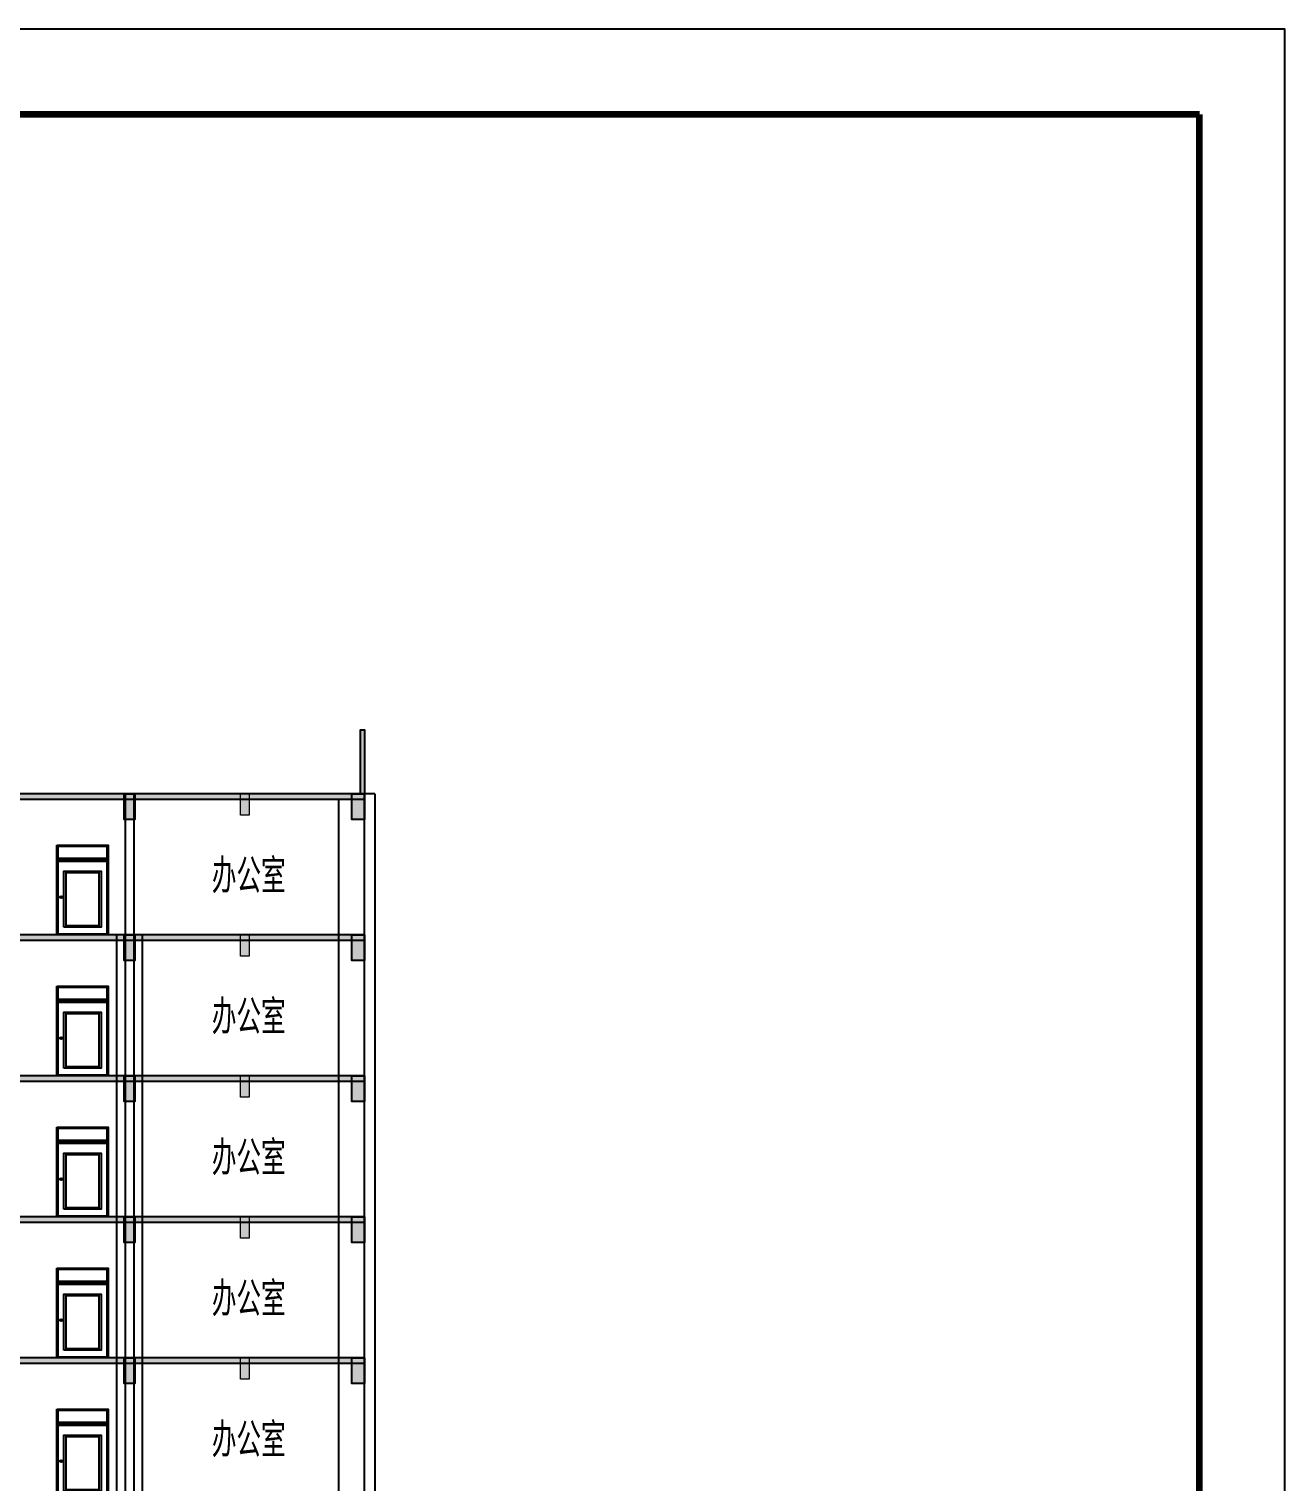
# Model space of a CAD drawing. Extents: x -1 to 1050000, y -900000 to 0.
# Drawn here: x 558819 to 588200, y -95203 to -61200 of the extents above; entities that cross this region are included whole.
import ezdxf

# ---------------------------------------------------------------- set-up
doc = ezdxf.new("R2010")
doc.units = 0
doc.header["$LTSCALE"] = 1000
doc.header["$MEASUREMENT"] = 0
for name, color, linetype in [('BEAM', 4, 'Continuous'), ('COLUMN', 9, 'Continuous'), ('E_CURTWALL', 71, 'Continuous'), ('E_LINE', 7, 'Continuous'), ('E_WINDOW', 4, 'Continuous'), ('FLOOR-100', 173, 'Continuous'), ('G-ANNO-TTLB-THIN', 151, 'Continuous'), ('S_WALL', 9, 'Continuous'), ('Text', 7, 'Continuous')]:
    doc.layers.add(name, color=color, linetype=linetype)
doc.layers.add('G-ANNO-TTLB-WIDE', color=214, linetype='Continuous', lineweight=100)
doc.layers.add('S_Beam', color=4, linetype='Continuous', lineweight=9)
doc.styles.get("Standard").update_dxf_attribs({"font": 'gbenor.shx', "bigfont": 'gbcbig.shx'})

# ---------------------------------------------------------------- blocks, each defined once
blk = doc.blocks.new('*U502')
at = {"layer": 'BEAM'}
h = blk.add_hatch(color=256, dxfattribs=at)
h.dxf.hatch_style = 1
h.paths.add_polyline_path([(-14950, 300), (-14700, 300), (-14700, -300), (-14950, -300)])
h = blk.add_hatch(color=256, dxfattribs=at)
h.dxf.hatch_style = 1
h.paths.add_polyline_path([(-9575, 300), (-9325, 300), (-9325, -300), (-9575, -300)])
h = blk.add_hatch(color=256, dxfattribs=at)
h.dxf.hatch_style = 1
h.paths.add_polyline_path([(-4225, 300), (-3975, 300), (-3975, -300), (-4225, -300)])
h = blk.add_hatch(color=256, dxfattribs=at)
h.dxf.hatch_style = 1
h.paths.add_polyline_path([(3875, 300), (4125, 300), (4125, -300), (3875, -300)])
h = blk.add_hatch(color=256, dxfattribs=at)
h.dxf.hatch_style = 1
h.paths.add_polyline_path([(9325, 300), (9575, 300), (9575, -300), (9325, -300)])
h = blk.add_hatch(color=256, dxfattribs=at)
h.dxf.hatch_style = 1
h.paths.add_polyline_path([(14650, 300), (14950, 300), (14950, -300), (14650, -300)])
at = {"layer": 'S_Beam'}
h = blk.add_hatch(color=256, dxfattribs=at)
h.dxf.hatch_style = 1
h.paths.add_polyline_path([(-11950, 300), (-11750, 300), (-11750, -200), (-11950, -200)])
h = blk.add_hatch(color=256, dxfattribs=at)
h.dxf.hatch_style = 1
h.paths.add_polyline_path([(-6500, 300), (-6300, 300), (-6300, -200), (-6500, -200)])
h = blk.add_hatch(color=256, dxfattribs=at)
h.dxf.hatch_style = 1
h.paths.add_polyline_path([(6625, 300), (6825, 300), (6825, -200), (6625, -200)])
h = blk.add_hatch(color=256, dxfattribs=at)
h.dxf.hatch_style = 1
h.paths.add_polyline_path([(12050, 300), (12250, 300), (12250, -200), (12050, -200)])
at = {"layer": 'BEAM'}
for points in [[(-14950, 300), (-14700, 300), (-14700, -300), (-14950, -300)], [(-9575, 300), (-9325, 300), (-9325, -300), (-9575, -300)], [(-4225, 300), (-3975, 300), (-3975, -300), (-4225, -300)], [(3875, 300), (4125, 300), (4125, -300), (3875, -300)], [(9325, 300), (9575, 300), (9575, -300), (9325, -300)], [(14650, 300), (14950, 300), (14950, -300), (14650, -300)]]:
    blk.add_lwpolyline(points, close=True, dxfattribs=at)
at = {"layer": 'S_Beam'}
for points in [[(-11950, 300), (-11750, 300), (-11750, -200), (-11950, -200)], [(-6500, 300), (-6300, 300), (-6300, -200), (-6500, -200)], [(6625, 300), (6825, 300), (6825, -200), (6625, -200)], [(12050, 300), (12250, 300), (12250, -200), (12050, -200)]]:
    blk.add_lwpolyline(points, close=True, dxfattribs=at)
blk = doc.blocks.new('*U501')
at = {"layer": 'S_Beam', "color": 0, "linetype": 'ByBlock', "lineweight": -2, "transparency": 16777216}
for p in [(0, 49500), (0, 46200), (0, 42900), (0, 39600), (0, 36300)]:
    blk.add_blockref('*U502', p, dxfattribs=at)
blk = doc.blocks.new('$EWDLib$00000614')
at = {"ltscale": 100}
for p, q in [((25, 2375), (875, 2375)), ((25, 2050), (25, 2375)), ((875, 2375), (875, 2050)), ((25, 2050), (875, 2050)), ((0, 2025), (900, 2025)), ((0, 2000), (900, 2000)), ((25, 25), (25, 1975)), ((25, 1975), (875, 1975)), ((875, 1975), (875, 25)), ((25, 25), (875, 25))]:
    blk.add_line(p, q, dxfattribs=at)
blk.add_lwpolyline([(0, 2400), (900, 2400), (900, 0), (0, 0)], close=True)
for points in [[(122, 205), (122, 1706), (778, 1706), (778, 205)], [(162, 245), (162, 1666), (738, 1666), (738, 245)]]:
    blk.add_lwpolyline(points, close=True, dxfattribs=at)
blk.add_circle((74, 1007), 25.7)

msp = doc.modelspace()

# ---------------------------------------------------------------- hatches: boundary and pattern name
at = {"layer": 'FLOOR-100'}
h = msp.add_hatch(color=256, dxfattribs=at)
h.dxf.hatch_style = 1
h.paths.add_polyline_path([(566668.88, -79220.67), (566668.88, -79100.67), (554118.88, -79100.67), (554118.88, -79220.67)])
h = msp.add_hatch(color=256, dxfattribs=at)
h.dxf.hatch_style = 1
h.paths.add_polyline_path([(566668.88, -82520.67), (566668.88, -82400.67), (554118.88, -82400.67), (554118.88, -82520.67)])
h = msp.add_hatch(color=256, dxfattribs=at)
h.dxf.hatch_style = 1
h.paths.add_polyline_path([(566668.88, -85820.67), (566668.88, -85700.67), (554118.88, -85700.67), (554118.88, -85820.67)])
h = msp.add_hatch(color=256, dxfattribs=at)
h.dxf.hatch_style = 1
h.paths.add_polyline_path([(566668.88, -89120.67), (566668.88, -89000.67), (554118.88, -89000.67), (554118.88, -89120.67)])
h = msp.add_hatch(color=256, dxfattribs=at)
h.dxf.hatch_style = 1
h.paths.add_polyline_path([(566668.88, -92420.67), (566668.88, -92300.67), (554118.88, -92300.67), (554118.88, -92420.67)])
at = {"layer": 'S_WALL'}
h = msp.add_hatch(color=256, dxfattribs=at)
h.dxf.hatch_style = 1
h.paths.add_polyline_path([(536868.88, -77600.67), (536768.88, -77600.67), (536768.88, -79100.67), (536868.88, -79100.67)])
h.paths.add_polyline_path([(566568.88, -79100.67), (566668.88, -79100.67), (566668.88, -77600.67), (566568.88, -77600.67)])

# ---------------------------------------------------------------- linework, layer by layer
at = {"layer": 'COLUMN'}
for p, q in [((566068.88, -149900.67), (566068.88, -79220.67)), ((566668.88, -149900.67), (566668.88, -79160.67)), ((560868.88, -149900.67), (560868.88, -82400.67)), ((561468.88, -149900.67), (561468.88, -82400.67))]:
    msp.add_line(p, q, dxfattribs=at)
at = {"layer": 'E_CURTWALL'}
for q in [(566668.88, -79100.67), (566908.88, -131900.67)]:
    msp.add_line((566908.88, -79100.67), q, dxfattribs=at)
at = {"layer": 'E_LINE'}
msp.add_line((566568.88, -79100.67), (561268.88, -79100.67), dxfattribs=at)
at = {"layer": 'FLOOR-100'}
for points in [[(554118.88, -79100.67), (554118.88, -79220.67), (566668.88, -79220.67), (566668.88, -79100.67)], [(554118.88, -82400.67), (554118.88, -82520.67), (566668.88, -82520.67), (566668.88, -82400.67)], [(554118.88, -85700.67), (554118.88, -85820.67), (566668.88, -85820.67), (566668.88, -85700.67)], [(554118.88, -89000.67), (554118.88, -89120.67), (566668.88, -89120.67), (566668.88, -89000.67)], [(554118.88, -92300.67), (554118.88, -92420.67), (566668.88, -92420.67), (566668.88, -92300.67)]]:
    msp.add_lwpolyline(points, close=True, dxfattribs=at)
at = {"layer": 'G-ANNO-TTLB-THIN'}
msp.add_lwpolyline([(420000, -180000), (588200, -180000), (588200, -61200), (420000, -61200)], close=True, dxfattribs=at)
at = {"layer": 'G-ANNO-TTLB-WIDE'}
msp.add_lwpolyline([(586200, -63200), (425000, -63200), (425000, -178000), (586200, -178000)], close=True, dxfattribs=at)
at = {"layer": 'S_WALL'}
for p, q in [((561068.88, -79100.67), (561068.88, -131900.67)), ((561068.88, -79100.67), (561268.88, -79100.67)), ((561268.88, -79100.67), (561268.88, -131900.67))]:
    msp.add_line(p, q, dxfattribs=at)
msp.add_lwpolyline([(566568.88, -79100.67), (566568.88, -77600.67), (566668.88, -77600.67), (566668.88, -79100.67)], dxfattribs=at)

# ---------------------------------------------------------------- block references
at = {"layer": 'E_WINDOW', "xscale": 1.3333, "yscale": 0.875, "zscale": 1.3333}
for p in [(559468.88, -82400.67), (559468.88, -85700.67), (559468.88, -89000.67), (559468.88, -92300.67), (559468.88, -95600.67)]:
    msp.add_blockref('$EWDLib$00000614', p, dxfattribs=at)
at = {"layer": 'S_Beam'}
msp.add_blockref('*U501', (551718.88, -128900.67), dxfattribs=at)

# ---------------------------------------------------------------- texts
at = {"layer": 'Text', "char_height": 800, "attachment_point": 5}
for insert in [(563958.83, -81024.2), (563958.83, -84324.2), (563958.83, -87624.2), (563958.83, -90924.2), (563958.83, -94224.2)]:
    msp.add_mtext_dynamic_manual_height_columns('办公室', width=2989.6297, gutter_width=1750, heights=[0], dxfattribs=dict(at, insert=insert))

doc.saveas('drawing.dxf')
